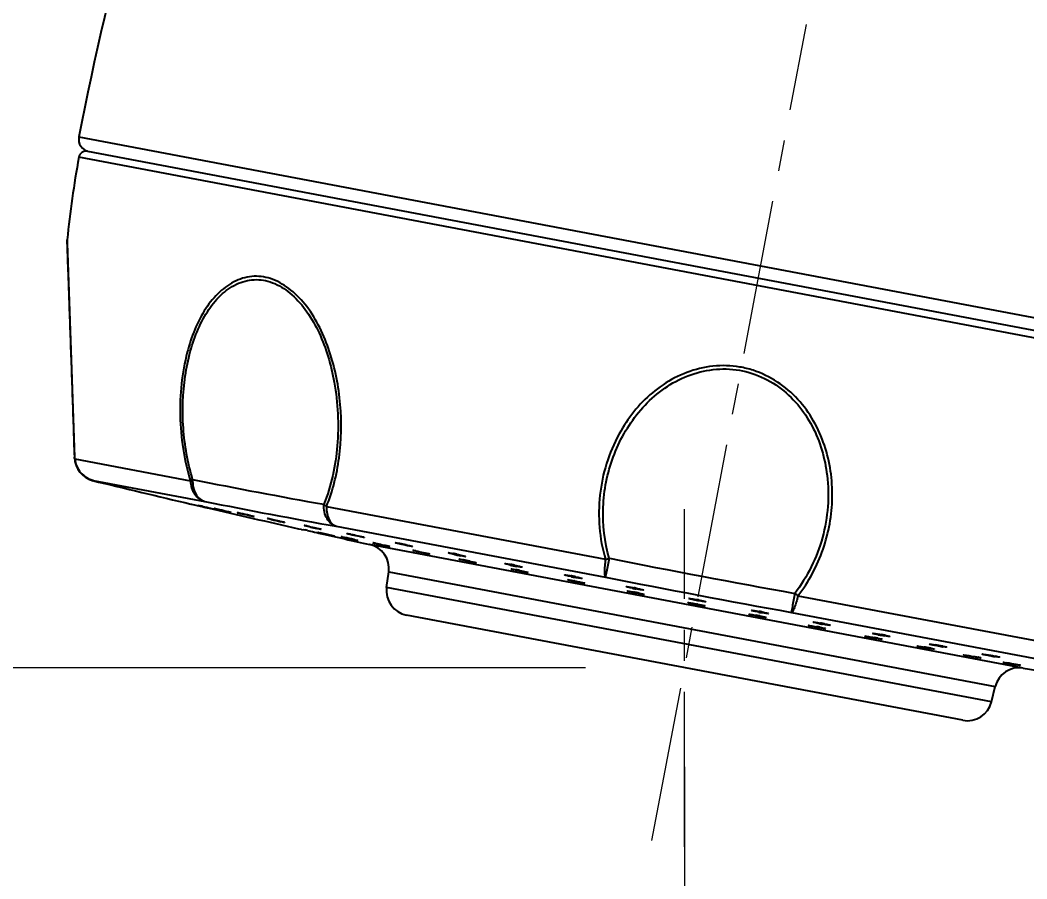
# Model space of a CAD drawing. Extents: x 0 to 1128, y 0 to 827.
# Drawn here: x 482.71 to 523.33, y 473.11 to 507.77 of the extents above; entities that cross this region are included whole.
import ezdxf

# ---------------------------------------------------------------- set-up
doc = ezdxf.new("R2010")
doc.units = 0
doc.header["$LTSCALE"] = 10
doc.header["$MEASUREMENT"] = 0
doc.header["$PDMODE"] = 3
doc.header["$PDSIZE"] = -10
doc.linetypes.add('CENTER', pattern=[2, 1.25, -0.25, 0.25, -0.25])
doc.linetypes.add('CENTER2', pattern=[28.575, 19.05, -3.175, 3.175, -3.175])
doc.layers.get('0').update_dxf_attribs({"linetype": 'CONTINUOUS'})
doc.layers.get('DEFPOINTS').update_dxf_attribs({"linetype": 'CONTINUOUS'})
doc.layers.add('Cneter', color=1, linetype='CENTER2', lineweight=13)
doc.layers.add('DEF_LAYER_ASSEM_MEMBER', color=7, linetype='CONTINUOUS')
doc.styles.add('Daelim Dimension', font='')
doc.styles.get('Daelim Dimension').set_extended_font_data('나눔고딕')
doc.dimstyles.new('DEFAULT', dxfattribs={"dimscale": 2, "dimtxt": 2, "dimasz": 2, "dimexe": 0, "dimexo": 2, "dimgap": 1, "dimtad": 1, "dimdec": 0, "dimzin": 9, "dimdsep": 46, "dimtxsty": 'Daelim Dimension', "dimcen": 0.5, "dimclrd": 5, "dimclre": 5, "dimclrt": 256, "dimadec": 1, "dimazin": 0, "dimtfac": 1, "dimtdec": 0, "dimtix": 1, "dimtmove": 0, "dimatfit": 3, "dimfxl": 1, "dimtolj": 1, "dimtzin": 1, "dimlwd": 9, "dimlwe": 9, "dimarcsym": 0})

# ---------------------------------------------------------------- blocks, each defined once
blk = doc.blocks.new('*D0')
at = {"color": 5, "lineweight": 9, "ltscale": 0.5, "transparency": 16777216}
for p, q in [((509.526, 477.633), (509.526, 288.064)), ((744.372, 297.285), (744.372, 288.064)), ((513.526, 288.064), (740.372, 288.064))]:
    blk.add_line(p, q, dxfattribs=at)
at = {"color": 5, "ltscale": 0.5, "transparency": 16777216}
for points in [[(513.526, 288.731), (513.526, 287.398), (509.526, 288.064)], [(740.372, 288.731), (740.372, 287.398), (744.372, 288.064)]]:
    blk.add_solid(points, dxfattribs=at)
at = {"layer": 'DEFPOINTS', "color": 0, "ltscale": 0.5, "transparency": 16777216}
for p in [(509.526, 481.633), (744.372, 301.285), (744.372, 288.064)]:
    blk.add_point(p, dxfattribs=at)
at = {"color": 7, "ltscale": 0.5, "transparency": 16777216, "insert": (626.821, 295.177), "char_height": 10, "attachment_point": 5, "style": 'Daelim Dimension'}
blk.add_mtext('\\A1;235', dxfattribs=at)
blk = doc.blocks.new('*D5')
at = {"color": 5, "lineweight": 9, "ltscale": 0.5, "transparency": 16777216}
for p, q in [((505.526, 481.633), (424.82, 481.633)), ((424.82, 477.633), (424.82, 346.163)), ((714.39, 342.163), (424.82, 342.163))]:
    blk.add_line(p, q, dxfattribs=at)
at = {"color": 5, "ltscale": 0.5, "transparency": 16777216}
for points in [[(424.154, 477.633), (425.487, 477.633), (424.82, 481.633)], [(424.154, 346.163), (425.487, 346.163), (424.82, 342.163)]]:
    blk.add_solid(points, dxfattribs=at)
at = {"layer": 'DEFPOINTS', "color": 0, "ltscale": 0.5, "transparency": 16777216}
for p in [(509.526, 481.633), (424.82, 342.163), (718.39, 342.163)]:
    blk.add_point(p, dxfattribs=at)
at = {"color": 7, "ltscale": 0.5, "transparency": 16777216, "insert": (417.37, 411.898), "char_height": 10, "attachment_point": 5, "rotation": 90, "style": 'Daelim Dimension'}
blk.add_mtext('\\A1;139', dxfattribs=at)
blk = doc.blocks.new('*D3')
at = {"color": 5, "lineweight": 9, "ltscale": 0.5, "transparency": 16777216}
for p, q in [((507.464, 470.733), (473.534, 291.417)), ((509.526, 470.408), (509.526, 288.042))]:
    blk.add_line(p, q, dxfattribs=at)
blk.add_arc((509.526, 481.633), 193.592, 260.46901, 268.81613, dxfattribs=at)
at = {"color": 5, "ltscale": 0.5, "transparency": 16777216}
for points in [[(477.354, 290.058), (477.589, 291.37), (473.534, 291.417)], [(505.534, 288.749), (505.52, 287.416), (509.526, 288.042)]]:
    blk.add_solid(points, dxfattribs=at)
at = {"layer": 'DEFPOINTS', "color": 0, "ltscale": 0.5, "transparency": 16777216}
for p in [(514.438, 507.589), (509.526, 488.027), (508.208, 474.664), (509.526, 474.408), (485.453, 289.544)]:
    blk.add_point(p, dxfattribs=at)
at = {"color": 7, "ltscale": 0.5, "transparency": 16777216, "insert": (492.117, 295.989), "char_height": 10, "attachment_point": 5, "rotation": 354.6426, "style": 'Daelim Dimension'}
blk.add_mtext('\\A1;11°', dxfattribs=at)

msp = doc.modelspace()

# ---------------------------------------------------------------- linework, layer by layer
at = {"layer": 'Cneter', "linetype": 'CENTER', "lineweight": 5, "ltscale": 0.5}
for p, q in [((508.208, 474.664), (514.438, 507.589)), ((509.526, 474.408), (509.526, 488.027))]:
    msp.add_line(p, q, dxfattribs=at)
at = {"layer": 'DEF_LAYER_ASSEM_MEMBER', "color": 9, "linetype": 'Continuous'}
for p, q in [((485.084, 503.053), (540.105, 492.642)), ((539.25, 491.985), (485.082, 502.235)), ((484.916, 490.114), (484.915, 490.129)), ((484.918, 490.06), (484.916, 490.114)), ((484.918, 490.06), (489.581, 489.178)), ((485.665, 489.194), (485.666, 489.18)), ((485.665, 489.194), (490.166, 488.343)), ((485.666, 489.18), (485.665, 489.179)), ((495.074, 488.138), (506.332, 486.008)), ((495.468, 487.34), (506.334, 485.283)), ((523.184, 481.618), (496.807, 486.609)), ((497.572, 486.545), (497.568, 486.534)), ((499.14, 486.253), (499.135, 486.237)), ((497.585, 485.498), (522.054, 480.868)), ((503.033, 485.522), (503.027, 485.501)), ((505.262, 485.099), (505.257, 485.079)), ((521.905, 480.255), (497.501, 484.873)), ((507.607, 484.656), (507.603, 484.635)), ((514.099, 484.538), (525.357, 482.408)), ((510.013, 484.203), (510.008, 484.18)), ((513.832, 483.865), (524.698, 481.809)), ((512.417, 483.745), (512.414, 483.725)), ((514.763, 483.301), (514.76, 483.281)), ((516.991, 482.877), (516.989, 482.859)), ((519.048, 482.485), (519.047, 482.47)), ((520.882, 482.134), (520.882, 482.122)), ((522.449, 481.837), (522.449, 481.826))]:
    msp.add_line(p, q, dxfattribs=at)
at = {"layer": 'DEF_LAYER_ASSEM_MEMBER', "color": 7, "linetype": 'Continuous'}
for p, q in [((485.433, 502.476), (539.57, 492.232)), ((484.605, 498.77), (484.902, 490.132)), ((484.902, 490.116), (484.902, 490.123)), ((489.598, 488.242), (489.599, 488.242)), ((489.599, 488.242), (489.603, 488.241)), ((489.851, 488.184), (489.979, 488.154)), ((489.915, 488.182), (489.921, 488.181)), ((489.921, 488.181), (489.93, 488.179)), ((489.979, 488.154), (490.102, 488.125)), ((490.28, 488.083), (490.28, 488.083)), ((490.544, 488.062), (490.561, 488.06)), ((490.545, 488.062), (490.544, 488.062)), ((490.597, 488.023), (490.591, 488.024)), ((491.227, 487.904), (491.21, 487.907)), ((491.226, 487.905), (491.227, 487.904)), ((493.326, 487.517), (493.323, 487.507)), ((493.948, 487.242), (493.95, 487.242)), ((493.95, 487.242), (494.059, 487.217)), ((494.059, 487.217), (494.068, 487.216)), ((494.068, 487.216), (494.18, 487.19)), ((494.142, 487.206), (494.146, 487.205)), ((494.146, 487.205), (494.153, 487.204)), ((494.153, 487.204), (494.209, 487.192)), ((494.717, 487.096), (494.734, 487.094)), ((494.718, 487.096), (494.717, 487.096)), ((494.766, 487.067), (494.817, 487.055)), ((494.789, 487.244), (494.784, 487.23)), ((494.825, 487.053), (494.82, 487.054)), ((495.401, 486.944), (495.384, 486.947)), ((495.4, 486.945), (495.401, 486.944)), ((495.71, 486.909), (495.717, 486.908)), ((496.492, 486.925), (496.486, 486.908)), ((498.408, 486.566), (498.402, 486.546)), ((498.579, 486.359), (498.552, 486.368)), ((500.507, 486.171), (500.501, 486.149)), ((497.501, 484.873), (497.585, 485.498)), ((502.757, 485.746), (502.751, 485.723)), ((505.122, 485.303), (505.116, 485.275)), ((507.564, 484.841), (507.558, 484.813)), ((510.045, 484.373), (510.039, 484.344)), ((512.525, 483.902), (512.521, 483.874)), ((520.747, 479.51), (498.306, 483.756)), ((514.966, 483.434), (514.963, 483.412)), ((517.331, 482.99), (517.328, 482.965)), ((519.58, 482.561), (519.577, 482.539)), ((521.678, 482.161), (521.677, 482.142)), ((521.905, 480.255), (522.054, 480.868))]:
    msp.add_line(p, q, dxfattribs=at)
msp.add_lwpolyline([(484.61, 498.906), (484.606, 498.857), (484.605, 498.77)], dxfattribs=at)
for centre, radius, start, end in [((607.81, 479.32), 125, 160.02477, 169.05509), ((485.575, 502.958), 0.5, 169.0551, 259.2852), ((527.24, 494.565), 42.85, 169.6893, 174.1867), ((485.377, 502.181), 0.3, 79.2852, 169.6893), ((485.902, 490.15), 1, 181.9657, 256.3364), ((599.763, 958.518), 483.009, 256.33239, 256.81651), ((486.213, 471.197), 17.384, 77.1204, 77.4515), ((599.763, 958.518), 483.009, 256.8989, 257.34533), ((490.393, 487.167), 0.909, 78.7832, 79.3097), ((490.208, 486.233), 1.861, 78.6454, 78.7931), ((495.994, 510.059), 22.664, 256.4032, 257.377), ((491.181, 486.152), 1.76, 78.9248, 79.2887), ((490.97, 485.076), 2.856, 78.7825, 78.906), ((488.045, 471.356), 16.884, 76.5236, 77.8036), ((492.192, 484.712), 2.986, 78.8598, 79.2674), ((496.052, 500.891), 13.66, 256.4685, 258.0776), ((489.044, 463.31), 24.434, 77.5658, 77.7955), ((493.513, 483.42), 4.01, 78.9181, 79.2727), ((497.116, 498.908), 11.908, 256.9419, 258.1978), ((494.517, 485.943), 1.171, 78.8953, 79.304), ((494.276, 484.717), 2.42, 78.7854, 78.8991), ((488.963, 459.568), 28.125, 76.994, 77.978), ((599.763, 958.518), 483.009, 257.4517, 257.69278), ((495.233, 484.448), 2.507, 79.0189, 79.2901), ((491.575, 466.712), 20.617, 77.106, 78.157), ((500.199, 505.92), 19.54, 257.1471, 258.2616), ((495.083, 482.073), 5.042, 78.9579, 79.2762), ((496.184, 482.269), 4.471, 78.9779, 79.2738), ((496.884, 480.741), 6.016, 78.9857, 79.2784), ((496.594, 485.632), 1, 352.2849, 77.6928), ((500.303, 500.539), 14.269, 257.0106, 257.5118), ((500.665, 502.125), 15.896, 257.4714, 258.4021), ((496.27, 477.624), 9.192, 77.3402, 78.9397), ((497.513, 480.331), 6.128, 79.0228, 79.2778), ((498.897, 479.489), 6.871, 79.0049, 79.2801), ((498.567, 477.798), 8.595, 78.1334, 78.9929), ((502.213, 495.099), 9.113, 257.5147, 258.355), ((501.967, 493.876), 7.865, 258.3116, 259.2616), ((499.137, 478.422), 7.702, 79.0512, 79.2801), ((498.357, 474.425), 11.774, 77.7653, 79.016), ((503, 496.555), 10.857, 257.8645, 259.2246), ((504.238, 493.62), 8.036, 257.4419, 258.3773), ((501.098, 478.377), 7.554, 79.0179, 79.2814), ((500.889, 477.306), 8.646, 78.1413, 79.0115), ((504.288, 493.834), 8.256, 258.335, 259.2687), ((501.038, 476.7), 9.04, 79.0692, 79.2816), ((500.653, 474.712), 11.066, 78.3885, 79.0614), ((504.931, 495.544), 10.222, 258.5321, 259.269), ((506.581, 493.057), 7.919, 258.0613, 258.3307), ((503.458, 477.455), 8.022, 79.0258, 79.2824), ((506.667, 493.469), 8.339, 258.3246, 259.2783), ((503.402, 477.159), 8.323, 78.0729, 79.031), ((506.947, 494.154), 9.231, 257.8077, 258.3176), ((503.187, 475.306), 10.011, 79.0801, 79.2828), ((507.235, 495.536), 10.643, 258.3069, 258.5588), ((507.248, 495.592), 10.699, 258.5492, 259.2755), ((498.491, 484.739), 1, 172.2849, 259.2852), ((509.051, 492.713), 8.04, 258.3274, 258.9332), ((509.555, 494.954), 10.502, 258.5424, 259.2869), ((505.944, 476.757), 8.246, 79.0294, 79.2833), ((505.544, 474.342), 10.519, 79.085, 79.2836), ((509.093, 492.924), 8.254, 258.9245, 259.2815), ((505.944, 476.758), 8.245, 78.6655, 79.028), ((505.6, 474.624), 10.232, 78.3623, 79.0944), ((511.559, 492.377), 8.176, 259.2873, 259.5501), ((508.516, 476.292), 8.225, 79.0289, 79.2848), ((511.955, 494.468), 10.47, 259.2862, 259.491), ((508.054, 473.852), 10.534, 79.085, 79.285), ((514.063, 492.025), 8.295, 259.2884, 259.9015), ((511.071, 475.74), 8.291, 79.288, 79.9023), ((513.996, 491.647), 7.911, 259.8986, 260.1569), ((511.14, 476.106), 7.919, 79.0241, 79.2851), ((514.388, 494.161), 10.621, 259.2868, 259.8816), ((510.551, 473.287), 10.625, 79.2866, 79.8824), ((514.287, 493.594), 10.045, 259.8804, 259.9983), ((510.667, 473.901), 10.001, 79.0799, 79.2854), ((516.513, 491.61), 8.343, 259.2924, 260.1929), ((513.59, 475.213), 8.341, 79.2915, 80.2435), ((513.766, 476.149), 7.389, 79.0149, 79.2861), ((516.745, 493.777), 10.683, 259.2946, 259.9915), ((512.989, 472.746), 10.704, 79.2942, 80.0336), ((516.695, 493.485), 10.386, 259.9778, 260.4663), ((516.459, 492.081), 8.962, 260.4694, 260.6804), ((513.3, 474.396), 9.024, 79.0691, 79.2864), ((518.979, 493.407), 10.734, 259.3192, 259.9905), ((519.106, 494.116), 11.454, 259.9796, 260.6353), ((515.298, 472.173), 10.838, 79.3216, 80.0298), ((515.878, 475.275), 7.682, 79.051, 79.2878), ((518.855, 491.046), 8.224, 259.3005, 260.1994), ((516.052, 474.825), 8.264, 79.301, 80.2481), ((518.848, 490.975), 8.153, 260.161, 261.0701), ((516.35, 476.408), 6.654, 79.0004, 79.2873), ((517.127, 469.884), 12.746, 80.0445, 80.6656), ((521.059, 493.056), 10.776, 260.5698, 261.2373), ((517.568, 472.383), 10.209, 79.344, 80.0538), ((518.321, 476.417), 6.105, 79.0225, 79.2898), ((518.317, 474.02), 8.634, 79.3374, 81.1285), ((520.997, 489.856), 7.452, 260.9947, 261.643), ((518.844, 476.845), 5.761, 78.9792, 79.2888), ((520.738, 488.101), 5.679, 261.6545, 261.9492), ((520.969, 482.75), 0.634, 252.767, 262.0452), ((522.613, 490.763), 8.81, 261.0607, 261.7995), ((520.546, 477.682), 4.449, 78.9773, 79.2932), ((523.247, 490.392), 8.398, 260.9345, 261.7913), ((521.201, 477.412), 4.765, 78.9486, 79.291), ((520.226, 466.29), 15.703, 80.1641, 81.5954), ((525.311, 497.767), 16.196, 260.1571, 261.4919), ((523.026, 480.631), 1, 80.8776, 166.2851), ((522.476, 478.919), 2.874, 78.902, 79.2999), ((599.763, 958.518), 483.009, 260.87756, 261.11864), ((520.933, 480.493), 1, 259.2852, 346.2851)]:
    msp.add_arc(centre, radius, start, end, dxfattribs=at)
at = {"layer": 'DEF_LAYER_ASSEM_MEMBER', "color": 9, "linetype": 'Continuous'}
for centre, radius, start, end in [((485.892, 490.166), 0.99, 181.9657, 182.8557), ((485.099, 490.139), 0.197, 181.9723, 186.4944), ((485.901, 490.166), 1, 182.8513, 256.3339), ((536.587, 722.676), 238.114, 258.63739, 259.93293), ((537.097, 721.852), 238.179, 258.63612, 259.93411), ((505.226, 490.714), 4.834, 283.2191, 285.1186), ((598.686, 952.827), 475.798, 258.82674, 259.74367), ((598.724, 953.026), 476.779, 258.82674, 259.74367), ((516.847, 488.515), 4.834, 233.4516, 235.3514)]:
    msp.add_arc(centre, radius, start, end, dxfattribs=at)
for points, start_tangent, end_tangent in [([(484.614, 498.784), (484.611, 498.877), (484.61, 498.906)], (-0.03092, 0.999522), (-0.102401, -0.994743)), ([(484.915, 490.129), (484.831, 492.623), (484.742, 495.189), (484.7, 496.383), (484.662, 497.44), (484.632, 498.273), (484.614, 498.784)], (-0.034423, 0.999407), (-0.03092, 0.999522)), ([(489.674, 489.229), (489.298, 491.311), (489.373, 493.402), (489.579, 494.389), (489.898, 495.298), (490.332, 496.095), (490.88, 496.731), (491.53, 497.147), (492.249, 497.294), (492.619, 497.253), (492.986, 497.134), (493.679, 496.683), (494.283, 495.999), (494.773, 495.145), (495.139, 494.182), (495.386, 493.155)], (-0.287265, 0.957851), (0.177653, -0.984093)), ([(495.074, 488.138), (495.386, 489.086), (495.582, 490.107), (495.63, 492.26), (495.2, 494.386), (494.8, 495.359), (494.276, 496.211), (493.635, 496.875), (492.913, 497.301), (492.535, 497.405), (492.156, 497.428), (491.423, 497.247), (490.764, 496.798), (490.209, 496.134), (489.455, 494.364)], (0.384814, 0.922994), (-0.254314, -0.967122)), ([(489.455, 494.364), (489.17, 491.799), (489.288, 490.471), (489.581, 489.178)], (-0.254314, -0.967122), (0.295602, -0.955311)), ([(506.487, 486.047), (506.239, 488.105), (506.643, 490.134), (507.668, 491.936), (508.407, 492.675), (509.286, 493.248), (510.282, 493.599), (511.338, 493.682), (512.377, 493.464), (513.313, 492.968), (514.087, 492.251), (514.671, 491.38), (515.273, 489.392)], (-0.279517, 0.960141), (0.119133, -0.992878)), ([(514.099, 484.538), (514.682, 485.434), (515.109, 486.412), (515.483, 488.504), (515.166, 490.608), (514.728, 491.588), (514.095, 492.461), (513.267, 493.16), (512.287, 493.635), (511.757, 493.768), (511.214, 493.822), (510.132, 493.707), (509.118, 493.325), (508.223, 492.726), (507.475, 491.957), (506.884, 491.066)], (0.61913, 0.785288), (-0.480756, -0.876854)), ([(495.386, 493.155), (495.508, 490.591), (494.965, 488.228)], (0.177653, -0.984093), (-0.375324, -0.926894)), ([(506.884, 491.066), (506.373, 489.868), (506.108, 488.594), (506.092, 487.291), (506.332, 486.008)], (-0.480756, -0.876854), (0.293633, -0.955918)), ([(484.918, 490.06), (484.903, 490.116)], (-0.379001, 0.925396), (-0.113029, 0.993592)), ([(484.918, 490.06), (485.155, 489.507), (485.665, 489.194)], (0.100662, -0.994921), (0.97141, -0.237407)), ([(489.674, 489.229), (489.649, 489.216), (489.581, 489.178)], (-0.892551, -0.450947), (-0.860185, -0.509982)), ([(489.581, 489.178), (489.758, 488.636), (489.941, 488.449), (490.166, 488.343)], (0.049922, -0.998753), (0.968522, -0.248927)), ([(489.674, 489.229), (489.701, 488.919), (489.8, 488.65), (489.96, 488.451), (490.166, 488.343)], (-0.035029, -0.999386), (0.966421, -0.256963)), ([(515.273, 489.392), (515.086, 486.886), (513.969, 484.632)], (0.119133, -0.992878), (-0.61099, -0.791639)), ([(495.468, 487.34), (495.26, 487.449), (495.097, 487.648), (494.995, 487.917), (494.965, 488.228)], (-0.966504, 0.256653), (0.023438, 0.999725)), ([(495.073, 488.139), (495.045, 488.16), (494.965, 488.228)], (-0.801943, 0.597401), (-0.738539, 0.674211)), ([(495.073, 488.139), (495.098, 487.853), (495.178, 487.61), (495.305, 487.434), (495.468, 487.34)], (-0.011621, -0.999932), (0.962456, -0.271438)), ([(506.332, 486.008), (506.3, 485.733), (506.289, 485.508), (506.301, 485.353), (506.315, 485.307), (506.334, 485.283)], (-0.141116, -0.989993), (0.868869, -0.495041)), ([(506.334, 485.283), (506.381, 485.513), (506.487, 486.047)], (0.227924, 0.973679), (0.194175, 0.980967)), ([(513.969, 484.632), (513.872, 484.095), (513.832, 483.865)], (-0.177654, -0.984093), (-0.143576, -0.989639)), ([(514.099, 484.538), (514.028, 484.271), (513.955, 484.057), (513.888, 483.918), (513.858, 483.88), (513.832, 483.865)], (-0.230343, -0.973109), (-0.989669, -0.143368))]:
    msp.add_spline(points, degree=3, dxfattribs=dict(at, start_tangent=start_tangent, end_tangent=end_tangent))
at = {"layer": 'DEF_LAYER_ASSEM_MEMBER', "color": 7, "linetype": 'Continuous'}
for points, start_tangent, end_tangent in [([(489.603, 488.241), (489.633, 488.234), (489.851, 488.184)], (0.977247, -0.212104), (0.973971, -0.226674)), ([(489.923, 488.179), (489.917, 488.181), (489.915, 488.182)], (-0.964824, 0.262897), (0.050652, 0.998716)), ([(489.93, 488.179), (489.941, 488.177), (489.99, 488.166)], (0.979573, -0.201087), (0.976178, -0.216972)), ([(490.088, 488.144), (490.399, 488.072), (490.591, 488.025)], (0.974977, -0.222307), (0.963683, -0.267048)), ([(490.102, 488.125), (490.176, 488.108), (490.207, 488.1), (490.233, 488.094), (490.253, 488.089), (490.268, 488.086), (490.277, 488.083), (490.28, 488.083)], (0.973478, -0.228782), (-0.167578, -0.985859)), ([(490.591, 488.024), (490.583, 488.025), (490.541, 488.034)], (-0.982531, 0.186101), (-0.976633, 0.214912)), ([(490.574, 488.057), (490.589, 488.054), (490.648, 488.042)], (0.980461, -0.196715), (0.977065, -0.21294)), ([(490.591, 488.025), (490.596, 488.023), (490.597, 488.023)], (0.963683, -0.267048), (-0.416358, -0.909201)), ([(490.648, 488.042), (490.756, 488.018), (491.118, 487.933)], (0.977065, -0.21294), (0.971442, -0.237279)), ([(491.118, 487.933), (491.194, 487.914), (491.226, 487.905)], (0.971442, -0.237279), (0.908176, -0.418589)), ([(491.475, 487.885), (491.477, 487.886), (491.484, 487.885), (491.494, 487.883), (491.508, 487.881)], (0.030141, 0.999546), (0.982574, -0.185874)), ([(491.496, 487.878), (491.481, 487.883), (491.475, 487.885)], (-0.962737, 0.27044), (0.030141, 0.999546)), ([(491.676, 487.833), (491.617, 487.848), (491.496, 487.878)], (-0.972853, 0.231423), (-0.962737, 0.27044)), ([(491.525, 487.877), (491.543, 487.874), (491.612, 487.859)], (0.980922, -0.194403), (0.977664, -0.210172)), ([(492.045, 487.75), (491.963, 487.768), (491.676, 487.833)], (-0.978244, 0.207456), (-0.972853, 0.231423)), ([(491.979, 487.775), (492.033, 487.762), (492.141, 487.735)], (0.97248, -0.232988), (0.960968, -0.276661)), ([(492.125, 487.734), (492.109, 487.737), (492.045, 487.75)], (-0.98255, 0.186001), (-0.978244, 0.207456)), ([(492.158, 487.729), (492.156, 487.729), (492.149, 487.729), (492.139, 487.731), (492.125, 487.734)], (-0.364113, -0.931355), (-0.98258, 0.185842)), ([(492.141, 487.735), (492.154, 487.731), (492.158, 487.729)], (0.960968, -0.276661), (-0.364113, -0.931355)), ([(492.694, 487.654), (492.697, 487.654), (492.708, 487.653), (492.725, 487.65), (492.748, 487.646)], (0.002527, 0.999997), (0.982572, -0.185884)), ([(492.702, 487.65), (492.696, 487.652), (492.694, 487.654)], (-0.949515, 0.313722), (0.002527, 0.999997)), ([(492.856, 487.61), (492.802, 487.623), (492.702, 487.65)], (-0.972111, 0.234522), (-0.949515, 0.313722)), ([(492.769, 487.642), (492.79, 487.638), (492.866, 487.622)], (0.981199, -0.192999), (0.978078, -0.208237)), ([(492.866, 487.622), (492.957, 487.602), (493.235, 487.538)], (0.978078, -0.208237), (0.971559, -0.236796)), ([(493.323, 487.507), (493.303, 487.511), (493.23, 487.526)], (-0.982553, 0.185984), (-0.97868, 0.205393)), ([(493.235, 487.538), (493.295, 487.523), (493.34, 487.511), (493.356, 487.507), (493.368, 487.503), (493.375, 487.5), (493.377, 487.499)], (0.971559, -0.236796), (-0.348014, -0.937489)), ([(493.377, 487.499), (493.373, 487.499), (493.362, 487.5), (493.346, 487.503), (493.323, 487.507)], (-0.348014, -0.937489), (-0.982577, 0.185858)), ([(494.151, 487.203), (494.144, 487.205), (494.141, 487.206)], (-0.971163, 0.238418), (-0.016633, 0.999862)), ([(494.18, 487.371), (494.185, 487.372), (494.201, 487.37), (494.226, 487.366), (494.26, 487.36)], (0.012398, 0.999923), (0.982571, -0.18589)), ([(494.182, 487.37), (494.181, 487.371), (494.18, 487.371)], (-0.891847, 0.452337), (0.012398, 0.999923)), ([(494.425, 487.307), (494.334, 487.329), (494.259, 487.348), (494.207, 487.362), (494.182, 487.37)], (-0.974223, 0.225589), (-0.891847, 0.452337)), ([(494.284, 487.355), (494.363, 487.339), (494.646, 487.277)], (0.98138, -0.192077), (0.973657, -0.22802)), ([(494.305, 487.171), (494.426, 487.144), (494.766, 487.067)], (0.97664, -0.214881), (0.974271, -0.22538)), ([(494.646, 487.277), (494.735, 487.255), (494.773, 487.246), (494.805, 487.237), (494.831, 487.23), (494.849, 487.225), (494.86, 487.221), (494.864, 487.219)], (0.973657, -0.22802), (-0.353663, -0.935373)), ([(494.784, 487.23), (494.761, 487.235), (494.68, 487.251)], (-0.982555, 0.185974), (-0.978982, 0.203949)), ([(494.747, 487.091), (494.762, 487.088), (494.821, 487.076)], (0.980936, -0.194333), (0.978335, -0.20703)), ([(494.864, 487.219), (494.858, 487.218), (494.843, 487.22), (494.818, 487.224), (494.784, 487.23)], (-0.353663, -0.935373), (-0.982575, 0.185868)), ([(494.817, 487.055), (494.823, 487.054), (494.825, 487.053)], (0.970614, -0.240644), (-0.376891, -0.926258)), ([(495.293, 486.971), (495.368, 486.953), (495.4, 486.945)], (0.974106, -0.226092), (0.927788, -0.373108)), ([(495.661, 486.917), (495.663, 486.917), (495.671, 486.916), (495.683, 486.914), (495.699, 486.911)], (0.014288, 0.999898), (0.982567, -0.18591)), ([(495.679, 486.911), (495.665, 486.915), (495.661, 486.917)], (-0.966158, 0.257953), (0.014288, 0.999898)), ([(495.717, 486.908), (495.736, 486.904), (495.806, 486.889)], (0.981354, -0.192208), (0.978879, -0.204439)), ([(495.912, 487.042), (495.919, 487.043), (495.94, 487.041), (495.975, 487.035), (496.021, 487.027)], (-0.006873, 0.999976), (0.98257, -0.185894)), ([(496.116, 486.987), (496.033, 487.008), (495.967, 487.024), (495.943, 487.031), (495.926, 487.036), (495.915, 487.04), (495.912, 487.042)], (-0.973799, 0.227409), (-0.006873, 0.999976)), ([(496.049, 487.021), (496.134, 487.004), (496.416, 486.942)], (0.981504, -0.191444), (0.973075, -0.230487)), ([(496.486, 486.908), (496.405, 486.924), (496.116, 486.987)], (-0.982556, 0.185968), (-0.973799, 0.227409)), ([(496.176, 486.808), (496.228, 486.796), (496.332, 486.771)], (0.97473, -0.223384), (0.964321, -0.264735)), ([(496.345, 486.767), (496.342, 486.766), (496.335, 486.767), (496.323, 486.769), (496.307, 486.772)], (-0.351293, -0.936266), (-0.982571, 0.185886)), ([(496.332, 486.771), (496.342, 486.768), (496.345, 486.767)], (0.964321, -0.264735), (-0.351293, -0.936266)), ([(496.416, 486.942), (496.491, 486.923), (496.548, 486.908), (496.569, 486.903), (496.584, 486.898), (496.593, 486.894), (496.596, 486.892)], (0.973075, -0.230487), (-0.335616, -0.941999)), ([(496.596, 486.892), (496.588, 486.892), (496.566, 486.894), (496.532, 486.9), (496.486, 486.908)], (-0.335616, -0.941999), (-0.982573, 0.185875)), ([(496.95, 486.672), (496.954, 486.672), (496.967, 486.671), (496.988, 486.667), (497.016, 486.662)], (0.007377, 0.999973), (0.982566, -0.185913)), ([(496.954, 486.67), (496.951, 486.671), (496.95, 486.672)], (-0.946989, 0.321266), (0.007377, 0.999973)), ([(497.095, 486.635), (497.002, 486.657), (496.954, 486.67)], (-0.974262, 0.225418), (-0.946989, 0.321266)), ([(497.039, 486.658), (497.114, 486.643), (497.395, 486.582)], (0.981582, -0.191041), (0.975917, -0.218143)), ([(497.86, 486.672), (497.863, 486.673), (497.87, 486.673), (497.898, 486.67), (497.944, 486.662), (498.003, 486.652)], (0.003742, 0.999993), (0.982569, -0.185896)), ([(497.928, 486.65), (497.899, 486.658), (497.878, 486.665), (497.865, 486.669), (497.86, 486.672)], (-0.96704, 0.254625), (0.003742, 0.999993)), ([(497.395, 486.582), (497.492, 486.56), (497.533, 486.55), (497.569, 486.542), (497.597, 486.535), (497.618, 486.529), (497.63, 486.525), (497.634, 486.524)], (0.975917, -0.218143), (-0.352834, -0.935686)), ([(497.568, 486.534), (497.547, 486.538), (497.47, 486.553)], (-0.98256, 0.185948), (-0.979695, 0.200492)), ([(497.634, 486.524), (497.629, 486.523), (497.617, 486.525), (497.596, 486.529), (497.568, 486.534)], (-0.352834, -0.935686), (-0.98257, 0.185894)), ([(498.149, 486.598), (498.085, 486.612), (497.928, 486.65)], (-0.976509, 0.215479), (-0.96704, 0.254625)), ([(498.402, 486.546), (498.344, 486.557), (498.149, 486.598)], (-0.982557, 0.185963), (-0.976509, 0.215479)), ([(498.285, 486.593), (498.389, 486.569), (498.435, 486.558), (498.473, 486.548), (498.505, 486.54), (498.527, 486.533), (498.541, 486.528), (498.545, 486.525)], (0.97585, -0.218441), (-0.354423, -0.935085)), ([(498.545, 486.525), (498.542, 486.524), (498.535, 486.524), (498.523, 486.526), (498.506, 486.528), (498.461, 486.535), (498.402, 486.546)], (-0.354423, -0.935085), (-0.982573, 0.18588)), ([(498.552, 486.368), (498.558, 486.368), (498.578, 486.365), (498.61, 486.36), (498.653, 486.352)], (-0.001391, 0.999999), (0.982566, -0.185914)), ([(498.768, 486.314), (498.708, 486.327), (498.579, 486.359)], (-0.97598, 0.217862), (-0.96517, 0.261622)), ([(498.68, 486.347), (498.764, 486.33), (499.048, 486.269)], (0.98172, -0.190331), (0.975446, -0.220237)), ([(499.135, 486.237), (499.055, 486.253), (498.768, 486.314)], (-0.98256, 0.185944), (-0.97598, 0.217862)), ([(499.048, 486.269), (499.126, 486.251), (499.186, 486.237), (499.208, 486.231), (499.224, 486.226), (499.233, 486.223), (499.236, 486.222)], (0.975446, -0.220237), (-0.332543, -0.943088)), ([(499.996, 486.267), (499.999, 486.268), (500.008, 486.268), (500.023, 486.266), (500.044, 486.263), (500.101, 486.254), (500.176, 486.24)], (0.027084, 0.999633), (0.982569, -0.185898)), ([(500.127, 486.229), (500.072, 486.242), (500.03, 486.254), (500.005, 486.262), (499.998, 486.265), (499.996, 486.267)], (-0.972227, 0.234041), (0.027084, 0.999633)), ([(499.236, 486.222), (499.229, 486.221), (499.209, 486.224), (499.178, 486.229), (499.135, 486.237)], (-0.332543, -0.943088), (-0.982569, 0.185899)), ([(500.243, 486.202), (500.212, 486.209), (500.127, 486.229)], (-0.976329, 0.216293), (-0.972227, 0.234041)), ([(500.334, 486.209), (500.468, 486.18), (500.528, 486.166), (500.581, 486.153), (500.624, 486.142), (500.656, 486.133), (500.675, 486.126), (500.681, 486.122)], (0.978705, -0.205272), (-0.369407, -0.929268)), ([(500.427, 486.011), (500.43, 486.012), (500.437, 486.012), (500.449, 486.01), (500.465, 486.008), (500.51, 486), (500.57, 485.989)], (0.000741, 1), (0.982566, -0.185915)), ([(500.496, 485.991), (500.466, 485.999), (500.445, 486.005), (500.432, 486.009), (500.427, 486.011)], (-0.970899, 0.23949), (0.000741, 1)), ([(500.717, 485.941), (500.653, 485.955), (500.496, 485.991)], (-0.977922, 0.208968), (-0.970899, 0.23949)), ([(500.681, 486.122), (500.677, 486.121), (500.668, 486.122), (500.652, 486.123), (500.631, 486.126), (500.575, 486.135), (500.501, 486.149)], (-0.369407, -0.929268), (-0.982572, 0.185883)), ([(500.852, 485.932), (500.957, 485.909), (501.002, 485.898), (501.041, 485.889), (501.072, 485.881), (501.095, 485.875), (501.108, 485.87), (501.112, 485.868)], (0.977409, -0.211357), (-0.355161, -0.934805)), ([(501.112, 485.868), (501.11, 485.867), (501.102, 485.868), (501.09, 485.869), (501.074, 485.872), (501.029, 485.879), (500.97, 485.89)], (-0.355161, -0.934805), (-0.982568, 0.185902)), ([(502.284, 485.832), (502.288, 485.833), (502.3, 485.833), (502.318, 485.831), (502.344, 485.827), (502.414, 485.816), (502.503, 485.8)], (0.010038, 0.99995), (0.982569, -0.1859)), ([(502.491, 485.777), (502.406, 485.796), (502.34, 485.813), (502.316, 485.819), (502.299, 485.825), (502.288, 485.829), (502.284, 485.832)], (-0.976023, 0.217665), (0.010038, 0.99995)), ([(502.53, 485.612), (502.534, 485.613), (502.543, 485.612), (502.559, 485.61), (502.581, 485.607), (502.642, 485.597), (502.719, 485.583)], (0.033051, 0.999454), (0.982566, -0.185916)), ([(502.654, 485.579), (502.602, 485.591), (502.563, 485.601), (502.549, 485.605), (502.539, 485.608), (502.532, 485.61), (502.53, 485.612)], (-0.974503, 0.224375), (0.033051, 0.999454)), ([(502.898, 485.526), (502.833, 485.54), (502.654, 485.579)], (-0.980125, 0.19838), (-0.974503, 0.224375)), ([(502.666, 485.767), (502.786, 485.741), (502.839, 485.729), (502.885, 485.718), (502.922, 485.708), (502.949, 485.7), (502.965, 485.695), (502.97, 485.691)], (0.978683, -0.205377), (-0.346702, -0.937975)), ([(502.97, 485.691), (502.966, 485.69), (502.954, 485.69), (502.934, 485.692), (502.909, 485.696), (502.839, 485.707), (502.751, 485.723)], (-0.346702, -0.937975), (-0.982572, 0.185885)), ([(502.88, 485.551), (503.01, 485.523), (503.068, 485.51), (503.119, 485.499), (503.161, 485.489), (503.192, 485.48), (503.21, 485.475), (503.216, 485.471)], (0.979582, -0.201045), (-0.369677, -0.92916)), ([(503.216, 485.471), (503.212, 485.471), (503.202, 485.471), (503.186, 485.473), (503.164, 485.477), (503.104, 485.487), (503.027, 485.501)], (-0.369677, -0.92916), (-0.982568, 0.185903)), ([(504.69, 485.375), (504.694, 485.376), (504.708, 485.376), (504.731, 485.374), (504.763, 485.369), (504.846, 485.356), (504.95, 485.337)], (0.002124, 0.999998), (0.982569, -0.1859)), ([(504.943, 485.31), (504.842, 485.332), (504.76, 485.352), (504.73, 485.36), (504.708, 485.367), (504.694, 485.372), (504.69, 485.375)], (-0.978365, 0.206886), (0.002124, 0.999998)), ([(504.809, 485.179), (504.813, 485.18), (504.826, 485.179), (504.847, 485.177), (504.875, 485.172), (504.911, 485.167), (504.952, 485.16), (505.048, 485.142)], (-0.003585, 0.999994), (0.982566, -0.185916)), ([(504.997, 485.131), (504.92, 485.149), (504.86, 485.163), (504.838, 485.169), (504.822, 485.173), (504.812, 485.177), (504.809, 485.179)], (-0.977401, 0.211392), (-0.003585, 0.999994)), ([(505.083, 485.135), (505.148, 485.123), (505.334, 485.084)], (0.981895, -0.189427), (0.976629, -0.214931)), ([(505.376, 485.237), (505.371, 485.236), (505.356, 485.237), (505.333, 485.239), (505.302, 485.243), (505.219, 485.257), (505.116, 485.275)], (-0.352136, -0.935949), (-0.982571, 0.185886)), ([(505.122, 485.303), (505.225, 485.28), (505.307, 485.26), (505.337, 485.252), (505.359, 485.246), (505.372, 485.241), (505.376, 485.237)], (0.978392, -0.20676), (-0.352136, -0.935949)), ([(505.496, 485.042), (505.491, 485.041), (505.478, 485.042), (505.457, 485.045), (505.428, 485.049), (505.393, 485.054), (505.352, 485.061), (505.257, 485.079)], (-0.343508, -0.93915), (-0.982568, 0.185905)), ([(505.334, 485.084), (505.402, 485.068), (505.453, 485.056), (505.472, 485.051), (505.485, 485.047), (505.493, 485.044), (505.496, 485.042)], (0.976629, -0.214931), (-0.343508, -0.93915)), ([(507.174, 484.903), (507.18, 484.905), (507.196, 484.904), (507.224, 484.901), (507.261, 484.896), (507.306, 484.889), (507.359, 484.88), (507.477, 484.859)], (0.019881, 0.999802), (0.982568, -0.185901)), ([(507.424, 484.84), (507.324, 484.861), (507.244, 484.88), (507.214, 484.888), (507.192, 484.895), (507.178, 484.9), (507.174, 484.903)], (-0.979295, 0.202437), (0.019881, 0.999802)), ([(507.208, 484.723), (507.213, 484.724), (507.229, 484.723), (507.255, 484.72), (507.291, 484.715), (507.334, 484.708), (507.385, 484.699), (507.5, 484.678)], (0.016251, 0.999868), (0.982566, -0.185916)), ([(507.469, 484.661), (507.365, 484.683), (507.319, 484.693), (507.281, 484.702), (507.249, 484.71), (507.226, 484.716), (507.212, 484.721), (507.208, 484.723)], (-0.980062, 0.19869), (0.016251, 0.999868)), ([(507.861, 484.769), (507.855, 484.768), (507.837, 484.768), (507.81, 484.771), (507.773, 484.776), (507.727, 484.783), (507.675, 484.792), (507.558, 484.813)], (-0.363689, -0.931521), (-0.982571, 0.185887)), ([(507.564, 484.842), (507.682, 484.817), (507.734, 484.806), (507.778, 484.795), (507.814, 484.786), (507.841, 484.778), (507.856, 484.773), (507.861, 484.769)], (0.980497, -0.196534), (-0.363689, -0.931521)), ([(507.895, 484.59), (507.889, 484.589), (507.872, 484.59), (507.846, 484.593), (507.81, 484.599), (507.767, 484.606), (507.717, 484.614), (507.603, 484.635)], (-0.365212, -0.930924), (-0.982568, 0.185905)), ([(507.664, 484.646), (507.758, 484.626), (507.832, 484.609), (507.86, 484.602), (507.879, 484.596), (507.891, 484.592), (507.895, 484.59)], (0.979409, -0.201886), (-0.365212, -0.930924)), ([(509.667, 484.256), (509.673, 484.257), (509.693, 484.256), (509.725, 484.252), (509.768, 484.245), (509.821, 484.237), (509.88, 484.227), (510.013, 484.203)], (0.017263, 0.999851), (0.982567, -0.185911)), ([(510.008, 484.18), (509.877, 484.206), (509.818, 484.218), (509.766, 484.229), (509.724, 484.239), (509.692, 484.247), (509.673, 484.253), (509.667, 484.256)], (-0.982562, 0.185937), (0.017263, 0.999851)), ([(509.698, 484.423), (509.705, 484.425), (509.725, 484.424), (509.757, 484.421), (509.8, 484.415), (509.852, 484.407), (509.912, 484.397), (510.045, 484.373)], (0.014901, 0.999889), (0.98257, -0.185894)), ([(510.039, 484.344), (509.909, 484.37), (509.849, 484.382), (509.798, 484.394), (509.756, 484.404), (509.724, 484.413), (509.705, 484.419), (509.698, 484.423)], (-0.982558, 0.185955), (0.014901, 0.999889)), ([(510.386, 484.293), (510.379, 484.292), (510.362, 484.292), (510.333, 484.295), (510.295, 484.3), (510.249, 484.307), (510.196, 484.316), (510.076, 484.337)], (-0.346837, -0.937926), (-0.983413, 0.181379)), ([(510.081, 484.366), (510.201, 484.342), (510.255, 484.33), (510.3, 484.32), (510.338, 484.31), (510.365, 484.303), (510.381, 484.297), (510.386, 484.293)], (0.981717, -0.190348), (-0.346837, -0.937926)), ([(510.354, 484.126), (510.348, 484.125), (510.33, 484.126), (510.302, 484.13), (510.264, 484.135), (510.218, 484.143), (510.165, 484.151), (510.045, 484.173)], (-0.344246, -0.938879), (-0.983226, 0.182392)), ([(510.049, 484.196), (510.169, 484.172), (510.222, 484.16), (510.268, 484.15), (510.306, 484.142), (510.333, 484.134), (510.349, 484.129), (510.354, 484.126)], (0.981906, -0.18937), (-0.344246, -0.938879)), ([(512.222, 483.944), (512.228, 483.946), (512.245, 483.945), (512.272, 483.943), (512.309, 483.938), (512.354, 483.931), (512.407, 483.923), (512.525, 483.903)], (0.001938, 0.999998), (0.984505, -0.175355)), ([(512.521, 483.874), (512.404, 483.897), (512.352, 483.908), (512.307, 483.918), (512.271, 483.927), (512.244, 483.935), (512.228, 483.94), (512.222, 483.944)], (-0.982558, 0.185955), (0.001938, 0.999998)), ([(512.911, 483.817), (512.905, 483.816), (512.89, 483.816), (512.866, 483.818), (512.834, 483.822), (512.795, 483.828), (512.749, 483.835), (512.643, 483.852)], (-0.352897, -0.935662), (-0.985284, 0.170923)), ([(512.648, 483.88), (512.754, 483.859), (512.839, 483.84), (512.87, 483.832), (512.893, 483.826), (512.907, 483.821), (512.911, 483.817)], (0.981698, -0.190445), (-0.352897, -0.935662)), ([(512.126, 483.789), (512.131, 483.79), (512.147, 483.789), (512.173, 483.786), (512.208, 483.781), (512.252, 483.775), (512.302, 483.767), (512.417, 483.747)], (0.002576, 0.999997), (0.984446, -0.17569)), ([(512.414, 483.725), (512.3, 483.747), (512.25, 483.757), (512.207, 483.767), (512.172, 483.775), (512.147, 483.781), (512.131, 483.786), (512.126, 483.789)], (-0.982562, 0.185937), (0.002576, 0.999997)), ([(512.814, 483.663), (512.808, 483.662), (512.793, 483.662), (512.769, 483.665), (512.736, 483.67), (512.696, 483.676), (512.65, 483.683), (512.543, 483.701)], (-0.358147, -0.933665), (-0.984804, 0.173669)), ([(512.561, 483.72), (512.663, 483.7), (512.707, 483.691), (512.745, 483.682), (512.775, 483.675), (512.797, 483.669), (512.81, 483.665), (512.814, 483.663)], (0.981886, -0.189472), (-0.358147, -0.933665)), ([(514.707, 483.472), (514.712, 483.474), (514.729, 483.473), (514.755, 483.471), (514.791, 483.466), (514.836, 483.46), (514.887, 483.453), (515.003, 483.434)], (0.018232, 0.999834), (0.985522, -0.169547)), ([(514.963, 483.412), (514.86, 483.432), (514.778, 483.45), (514.748, 483.458), (514.725, 483.464), (514.711, 483.469), (514.707, 483.472)], (-0.982558, 0.185956), (0.018232, 0.999834)), ([(515.174, 483.402), (515.265, 483.384), (515.337, 483.368), (515.363, 483.361), (515.382, 483.356), (515.393, 483.352), (515.396, 483.349)], (0.981664, -0.19062), (-0.363967, -0.931412)), ([(514.524, 483.333), (514.53, 483.334), (514.548, 483.333), (514.577, 483.33), (514.615, 483.325), (514.663, 483.318), (514.718, 483.309), (514.841, 483.288)], (0.026008, 0.999662), (0.984883, -0.17322)), ([(514.76, 483.281), (514.665, 483.299), (514.624, 483.308), (514.589, 483.315), (514.561, 483.322), (514.541, 483.327), (514.528, 483.331), (514.524, 483.333)], (-0.982561, 0.185938), (0.026008, 0.999662)), ([(515.213, 483.21), (515.209, 483.21), (515.198, 483.21), (515.18, 483.212), (515.156, 483.214), (515.091, 483.224), (515.008, 483.237)], (-0.357097, -0.934067), (-0.986807, 0.161904)), ([(515.011, 483.257), (515.094, 483.24), (515.159, 483.226), (515.183, 483.22), (515.2, 483.216), (515.21, 483.213), (515.213, 483.21)], (0.981847, -0.189676), (-0.357097, -0.934067)), ([(515.396, 483.349), (515.389, 483.348), (515.372, 483.348), (515.344, 483.351), (515.307, 483.355), (515.262, 483.362), (515.21, 483.369), (515.092, 483.389)], (-0.363967, -0.931412), (-0.985371, 0.170423)), ([(517.112, 483.015), (517.119, 483.017), (517.138, 483.016), (517.169, 483.013), (517.211, 483.008), (517.263, 483), (517.322, 482.992), (517.452, 482.97)], (0.016781, 0.999859), (0.985492, -0.16972)), ([(517.328, 482.965), (517.24, 482.982), (517.171, 482.997), (517.146, 483.003), (517.127, 483.008), (517.116, 483.012), (517.112, 483.015)], (-0.982558, 0.185958), (0.016781, 0.999859)), ([(516.803, 482.901), (516.81, 482.901), (516.832, 482.9), (516.867, 482.896), (516.913, 482.889), (516.97, 482.881), (517.034, 482.87), (517.174, 482.847)], (-0.00755, 0.999972), (0.984881, -0.173232)), ([(516.989, 482.859), (516.913, 482.874), (516.853, 482.886), (516.831, 482.891), (516.816, 482.896), (516.806, 482.899), (516.803, 482.901)], (-0.982561, 0.185939), (-0.00755, 0.999972)), ([(517.493, 482.781), (517.488, 482.78), (517.474, 482.781), (517.452, 482.783), (517.422, 482.787), (517.385, 482.792), (517.342, 482.798), (517.242, 482.814)], (-0.342151, -0.939645), (-0.986688, 0.162624)), ([(517.337, 482.817), (517.403, 482.804), (517.452, 482.793), (517.47, 482.789), (517.483, 482.785), (517.49, 482.782), (517.493, 482.781)], (0.981782, -0.190012), (-0.342151, -0.939645)), ([(517.802, 482.896), (517.797, 482.894), (517.786, 482.894), (517.766, 482.896), (517.74, 482.898), (517.671, 482.907), (517.582, 482.921)], (-0.343052, -0.939316), (-0.987912, 0.155013)), ([(517.619, 482.94), (517.696, 482.924), (517.754, 482.911), (517.775, 482.906), (517.79, 482.901), (517.799, 482.898), (517.802, 482.896)], (0.981611, -0.190892), (-0.343052, -0.939316)), ([(518.906, 482.501), (518.911, 482.502), (518.927, 482.501), (518.953, 482.498), (518.988, 482.493), (519.031, 482.487), (519.081, 482.48), (519.195, 482.462)], (0.017162, 0.999853), (0.986752, -0.162236)), ([(519.047, 482.47), (518.988, 482.481), (518.943, 482.49), (518.927, 482.494), (518.915, 482.497), (518.908, 482.5), (518.906, 482.501)], (-0.982561, 0.185941), (0.017162, 0.999853)), ([(519.293, 482.426), (519.228, 482.437), (519.047, 482.47)], (-0.986564, 0.163377), (-0.982568, 0.185902)), ([(519.401, 482.58), (519.405, 482.582), (519.418, 482.581), (519.44, 482.58), (519.469, 482.577), (519.549, 482.566), (519.648, 482.551)], (-0.003907, 0.999992), (0.987963, -0.154688)), ([(519.577, 482.539), (519.504, 482.553), (519.448, 482.566), (519.428, 482.571), (519.413, 482.575), (519.404, 482.578), (519.401, 482.58)], (-0.982557, 0.18596), (-0.003907, 0.999992)), ([(519.596, 482.384), (519.593, 482.384), (519.583, 482.384), (519.568, 482.385), (519.547, 482.388), (519.49, 482.395), (519.417, 482.406)], (-0.374684, -0.927153), (-0.988366, 0.152096)), ([(519.483, 482.41), (519.532, 482.401), (519.567, 482.393), (519.589, 482.387), (519.596, 482.384)], (0.98168, -0.190539), (-0.374684, -0.927153)), ([(519.83, 482.495), (519.766, 482.506), (519.577, 482.539)], (-0.987719, 0.156242), (-0.982572, 0.185883)), ([(520.091, 482.464), (520.088, 482.463), (520.08, 482.463), (520.068, 482.463), (520.051, 482.465), (520.004, 482.47), (519.943, 482.478)], (-0.349401, -0.936973), (-0.990156, 0.139966)), ([(519.945, 482.5), (520.007, 482.487), (520.054, 482.477), (520.082, 482.469), (520.089, 482.466), (520.091, 482.464)], (0.981534, -0.191286), (-0.349401, -0.936973)), ([(520.782, 482.145), (520.785, 482.145), (520.796, 482.145), (520.814, 482.143), (520.839, 482.14), (520.87, 482.136), (520.906, 482.131), (520.992, 482.118)], (0.029005, 0.999579), (0.988243, -0.152889)), ([(521.244, 482.061), (521.148, 482.076), (520.882, 482.122)], (-0.988002, 0.154441), (-0.982569, 0.185899)), ([(520.992, 482.118), (521.091, 482.102), (521.372, 482.053)], (0.988243, -0.152889), (0.982566, -0.185914)), ([(521.471, 482.03), (521.436, 482.033), (521.356, 482.044)], (-0.992926, -0.118733), (-0.989841, 0.142176)), ([(521.396, 482.049), (521.429, 482.042), (521.453, 482.037), (521.468, 482.033), (521.472, 482.031)], (0.981517, -0.191375), (-0.35343, -0.935461)), ([(521.472, 482.031), (521.472, 482.03), (521.471, 482.03)], (-0.35343, -0.935461), (-0.992926, -0.118733)), ([(521.536, 482.175), (521.541, 482.176), (521.557, 482.175), (521.583, 482.173), (521.618, 482.169), (521.662, 482.163), (521.712, 482.156), (521.826, 482.139)], (0.016583, 0.999862), (0.98782, -0.155598)), ([(521.677, 482.142), (521.618, 482.153), (521.573, 482.163), (521.557, 482.167), (521.545, 482.17), (521.538, 482.173), (521.536, 482.175)], (-0.982557, 0.185963), (0.016583, 0.999862)), ([(521.924, 482.099), (521.858, 482.11), (521.677, 482.142)], (-0.987605, 0.156958), (-0.982573, 0.18588)), ([(521.826, 482.139), (521.895, 482.128), (522.087, 482.094)], (0.98782, -0.155598), (0.982569, -0.185896)), ([(522.227, 482.062), (522.224, 482.061), (522.214, 482.061), (522.199, 482.062), (522.178, 482.064), (522.121, 482.07), (522.048, 482.08)], (-0.369968, -0.929044), (-0.989801, 0.142459)), ([(522.115, 482.089), (522.163, 482.079), (522.199, 482.071), (522.22, 482.065), (522.227, 482.062)], (0.981424, -0.19185), (-0.369968, -0.929044)), ([(522.383, 481.84), (522.386, 481.841), (522.393, 481.841), (522.404, 481.839), (522.42, 481.838), (522.464, 481.832), (522.521, 481.824)], (0.016402, 0.999865), (0.989439, -0.144952)), ([(522.449, 481.826), (522.421, 481.831), (522.4, 481.836), (522.388, 481.839), (522.383, 481.84)], (-0.98256, 0.185948), (0.016402, 0.999865)), ([(522.543, 481.809), (522.516, 481.814), (522.449, 481.826)], (-0.985142, 0.171741), (-0.98257, 0.185894)), ([(522.909, 481.762), (522.937, 481.756), (523.009, 481.743)], (0.985249, -0.171129), (0.982566, -0.185913)), ([(523.009, 481.735), (522.989, 481.738), (522.915, 481.749)], (-0.99114, 0.132823), (-0.989117, 0.147132)), ([(523.075, 481.729), (523.07, 481.728), (523.057, 481.729), (523.037, 481.732), (523.009, 481.735)], (-0.363171, -0.931722), (-0.99114, 0.132823)), ([(523.029, 481.74), (523.044, 481.737), (523.071, 481.73)], (0.981241, -0.192787), (0.957213, -0.289384)), ([(523.071, 481.73), (523.074, 481.729), (523.075, 481.729)], (0.957213, -0.289384), (-0.363171, -0.931722))]:
    msp.add_spline(points, degree=3, dxfattribs=dict(at, start_tangent=start_tangent, end_tangent=end_tangent))

# ---------------------------------------------------------------- dimensions: what is measured, and where the dimension line sits
at = {"color": 5, "ltscale": 0.5}
dim = msp.add_angular_dim_2l(base=(485.453, 289.544), line1=((509.526, 474.408), (509.526, 488.027)), line2=((508.208, 474.664), (514.438, 507.589)), dimstyle='DEFAULT', override={"dimtxt": 5, "dimclrd": 5, "dimclre": 5, "dimclrt": 7, "dimadec": 0}, dxfattribs=at)
dim.commit()
dim.dimension.update_dxf_attribs({"geometry": '*D3', "text_midpoint": (491.451, 288.887), "dimtype": 130})
dim = msp.add_linear_dim(base=(424.82, 342.163), p1=(509.526, 481.633), p2=(718.39, 342.163), angle=90, dimstyle='DEFAULT', override={"dimtxt": 5, "dimdec": 0, "dimclrd": 5, "dimclre": 5, "dimclrt": 7}, dxfattribs=at)
dim.commit()
dim.dimension.update_dxf_attribs({"geometry": '*D5', "text_midpoint": (424.82, 411.898), "dimtype": 160})
dim = msp.add_linear_dim(base=(744.372, 288.064), p1=(509.526, 481.633), p2=(744.372, 301.285), dimstyle='DEFAULT', override={"dimtxt": 5, "dimdec": 0, "dimclrd": 5, "dimclre": 5, "dimclrt": 7}, dxfattribs=at)
dim.commit()
dim.dimension.update_dxf_attribs({"geometry": '*D0', "text_midpoint": (626.821, 288.064), "dimtype": 128})

doc.saveas('drawing.dxf')
